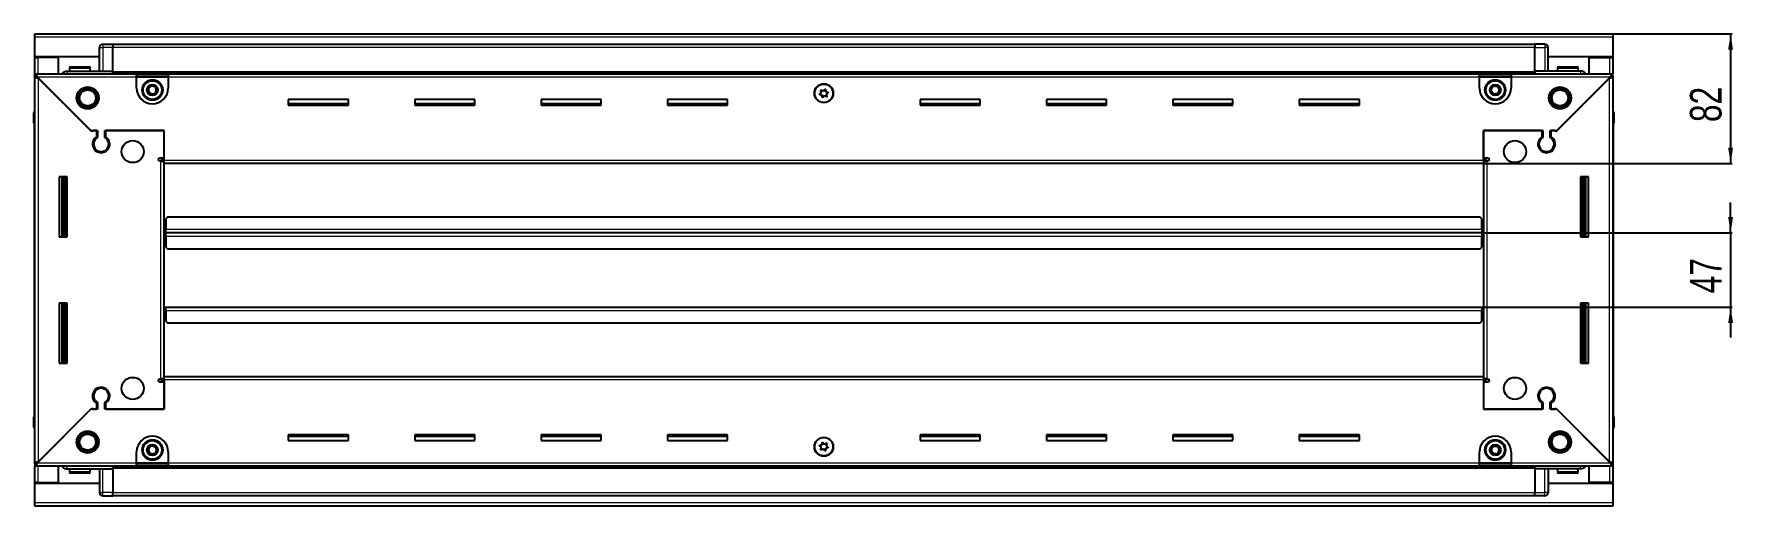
# Model space of a CAD drawing. Header units: millimetres. Extents: x 355 to 4962, y -1219 to 1488.
# Drawn here: x 3887 to 4962, y 1018 to 1317 of the extents above; entities that cross this region are included whole.
import ezdxf

# ---------------------------------------------------------------- set-up
doc = ezdxf.new("R2010")
doc.units = ezdxf.units.MM
doc.layers.add('FORMAT', color=7, linetype='Continuous')
doc.styles.add('SLDTEXTSTYLE0', font='TXT', dxfattribs={"width": 0.75})
doc.dimstyles.new('SLDDIMSTYLE0', dxfattribs={"dimtxt": 20, "dimasz": 10, "dimexe": 0, "dimexo": 0.0625, "dimgap": 5, "dimtad": 2, "dimdec": 1, "dimrnd": 1e-09, "dimzin": 12, "dimdsep": 46, "dimtxsty": 'SLDTEXTSTYLE0', "dimsah": 1, "dimcen": 0.09, "dimadec": 0, "dimazin": 3, "dimtfac": 1, "dimtofl": 0, "dimtmove": 0, "dimatfit": 3, "dimfxl": 0, "dimfrac": 2, "dimtolj": 1, "dimtzin": 12, "dimarcsym": 0})
doc.dimstyles.new('SLDDIMSTYLE1', dxfattribs={"dimtxt": 20, "dimasz": 10, "dimexe": 0, "dimexo": 0.0625, "dimgap": 5, "dimtad": 2, "dimdec": 1, "dimrnd": 1e-09, "dimzin": 12, "dimdsep": 46, "dimtxsty": 'SLDTEXTSTYLE0', "dimsah": 1, "dimcen": 0.09, "dimadec": 0, "dimazin": 3, "dimtfac": 1, "dimtmove": 0, "dimatfit": 0, "dimfxl": 0, "dimfrac": 2, "dimtolj": 1, "dimtzin": 12, "dimarcsym": 0})

# ---------------------------------------------------------------- blocks, each defined once
blk = doc.blocks.new('_D_6')
at = {"layer": 'FORMAT'}
for p, q in [((4886.3, 1316.5), (4961.8, 1316.5)), ((4960.8, 1316.5), (4960.8, 1234.5)), ((4804.3, 1234.5), (4961.8, 1234.5))]:
    blk.add_line(p, q, dxfattribs=at)
for points in [[(4960.8, 1316.5), (4959.2, 1306.5), (4962.3, 1306.5)], [(4960.8, 1234.5), (4962.3, 1244.5), (4959.2, 1244.5)]]:
    blk.add_solid(points, dxfattribs=at)
at = {"layer": 'FORMAT', "insert": (4935, 1260.7), "char_height": 20, "attachment_point": 1, "rotation": 90, "style": 'SLDTEXTSTYLE0'}
blk.add_mtext('82', dxfattribs=at)
blk = doc.blocks.new('_D_7')
at = {"layer": 'FORMAT'}
for p, q in [((4960.8, 1190.5), (4960.8, 1209.7)), ((4803.3, 1190.5), (4961.8, 1190.5)), ((4960.8, 1190.5), (4960.8, 1143.5)), ((4803.3, 1143.5), (4961.8, 1143.5)), ((4960.8, 1143.5), (4960.8, 1124.3))]:
    blk.add_line(p, q, dxfattribs=at)
for points in [[(4960.8, 1190.5), (4962.3, 1200.5), (4959.2, 1200.5)], [(4960.8, 1143.5), (4959.2, 1133.5), (4962.3, 1133.5)]]:
    blk.add_solid(points, dxfattribs=at)
at = {"layer": 'FORMAT', "insert": (4935, 1152.2), "char_height": 20, "attachment_point": 1, "rotation": 90, "style": 'SLDTEXTSTYLE0'}
blk.add_mtext('47', dxfattribs=at)

msp = doc.modelspace()

# ---------------------------------------------------------------- linework, layer by layer
at = {"color": 7, "linetype": 'Continuous', "lineweight": 25}
for p, q in [((3887.25, 1314.41), (3887.25, 1316.51)), ((3887.25, 1316.51), (4886.25, 1316.51)), ((3887.25, 1302.01), (3887.25, 1314.41)), ((4886.25, 1316.51), (4886.25, 1314.41)), ((4886.25, 1314.41), (4886.25, 1302.01)), ((3928.25, 1302.01), (3887.25, 1302.01)), ((3887.25, 1301.51), (3887.25, 1302.01)), ((3887.25, 1301.51), (3889.35, 1301.51)), ((3887.25, 1291.26), (3887.25, 1301.51)), ((3888.75, 1301.51), (3888.75, 1302.01)), ((3902.25, 1301.51), (3889.35, 1301.51)), ((3902.25, 1291.26), (3902.25, 1301.51)), ((3928.25, 1293.01), (3928.25, 1308.01)), ((3928.93, 1309.51), (3928.93, 1309.51)), ((3930.25, 1310.01), (3936.75, 1310.01)), ((3930.25, 1310.01), (3936.75, 1310.01)), ((3936.75, 1310.01), (3936.75, 1310.01)), ((3936.75, 1310.01), (3936.75, 1310.01)), ((3936.75, 1310.01), (3936.75, 1308.01)), ((4836.75, 1309.86), (3936.75, 1309.86)), ((3936.75, 1293.01), (3936.75, 1308.01)), ((4836.75, 1310.01), (4836.75, 1310.01)), ((4843.25, 1310.01), (4836.75, 1310.01)), ((4843.25, 1310.01), (4836.75, 1310.01)), ((4836.75, 1310.01), (4836.75, 1308.01)), ((4836.75, 1293.01), (4836.75, 1308.01)), ((4845.25, 1308.01), (4845.25, 1308.01)), ((4845.25, 1293.01), (4845.25, 1308.01)), ((4886.25, 1302.01), (4845.25, 1302.01)), ((4871.25, 1291.26), (4871.25, 1301.51)), ((4871.25, 1301.51), (4884.15, 1301.51)), ((4884.15, 1301.51), (4886.25, 1301.51)), ((4884.75, 1301.51), (4884.75, 1302.01)), ((4886.25, 1301.51), (4886.25, 1302.01)), ((4886.25, 1301.51), (4886.25, 1291.26)), ((3887.25, 1289.76), (3887.25, 1291.26)), ((3887.25, 1291.26), (3888.25, 1291.26)), ((3888.25, 1289.76), (3888.25, 1291.26)), ((3888.25, 1291.26), (3951.75, 1291.26)), ((3907.75, 1293.01), (3936.75, 1293.01)), ((3909.25, 1294.91), (3909.25, 1293.01)), ((3910.05, 1295.71), (3921.45, 1295.71)), ((3922.25, 1293.01), (3922.25, 1294.91)), ((3936.68, 1291.26), (3936.75, 1292.97)), ((3936.75, 1293.01), (3936.75, 1292.51)), ((3936.75, 1291.86), (4836.75, 1291.86)), ((3951.75, 1289.16), (3951.75, 1291.26)), ((3951.75, 1291.26), (3971.75, 1291.26)), ((3971.75, 1291.26), (4801.75, 1291.26)), ((3971.75, 1291.26), (3971.75, 1289.16)), ((4801.75, 1289.16), (4801.75, 1291.26)), ((4801.75, 1291.26), (4821.75, 1291.26)), ((4821.75, 1291.26), (4821.75, 1289.16)), ((4821.75, 1291.26), (4885.25, 1291.26)), ((4865.75, 1293.01), (4836.75, 1293.01)), ((4836.75, 1293.01), (4836.75, 1292.51)), ((4836.75, 1292.97), (4836.83, 1291.26)), ((4851.25, 1294.91), (4851.25, 1293.01)), ((4852.05, 1295.71), (4863.45, 1295.71)), ((4864.25, 1293.01), (4864.25, 1294.91)), ((4885.25, 1289.76), (4885.25, 1291.26)), ((4885.25, 1291.26), (4886.25, 1291.26)), ((4886.25, 1289.76), (4886.25, 1291.26)), ((3887.25, 1289.26), (3887.25, 1289.76)), ((3887.25, 1289.76), (3888.25, 1289.76)), ((3887.25, 1044.76), (3887.25, 1289.26)), ((3888.75, 1289.26), (3887.25, 1289.26)), ((3888.85, 1289.16), (3922.75, 1255.26)), ((3923.45, 1254.56), (3889.35, 1288.66)), ((3951.75, 1289.76), (3971.75, 1289.76)), ((3951.75, 1282.26), (3951.75, 1289.16)), ((3971.75, 1289.16), (3971.75, 1282.26)), ((4801.75, 1289.76), (4821.75, 1289.76)), ((4801.75, 1282.26), (4801.75, 1289.16)), ((4821.75, 1289.16), (4821.75, 1282.26)), ((4884.15, 1288.66), (4850.05, 1254.56)), ((4850.75, 1255.26), (4884.65, 1289.16)), ((4884.75, 1289.26), (4886.25, 1289.26)), ((4885.25, 1289.76), (4886.25, 1289.76)), ((4886.25, 1289.76), (4886.25, 1289.26)), ((4886.25, 1289.26), (4886.25, 1044.76)), ((4085.75, 1275.01), (4047.75, 1275.01)), ((4047.75, 1275.01), (4047.75, 1271.51)), ((4085.75, 1272.26), (4047.75, 1272.26)), ((4047.75, 1271.51), (4085.75, 1271.51)), ((4085.75, 1271.51), (4085.75, 1275.01)), ((4165.75, 1275.01), (4127.75, 1275.01)), ((4127.75, 1275.01), (4127.75, 1271.51)), ((4165.75, 1272.26), (4127.75, 1272.26)), ((4127.75, 1271.51), (4165.75, 1271.51)), ((4165.75, 1271.51), (4165.75, 1275.01)), ((4245.75, 1275.01), (4207.75, 1275.01)), ((4207.75, 1275.01), (4207.75, 1271.51)), ((4245.75, 1272.26), (4207.75, 1272.26)), ((4207.75, 1271.51), (4245.75, 1271.51)), ((4245.75, 1271.51), (4245.75, 1275.01)), ((4325.75, 1275.01), (4287.75, 1275.01)), ((4287.75, 1275.01), (4287.75, 1271.51)), ((4325.75, 1272.26), (4287.75, 1272.26)), ((4287.75, 1271.51), (4325.75, 1271.51)), ((4325.75, 1271.51), (4325.75, 1275.01)), ((4485.75, 1275.01), (4447.75, 1275.01)), ((4447.75, 1275.01), (4447.75, 1271.51)), ((4485.75, 1272.26), (4447.75, 1272.26)), ((4447.75, 1271.51), (4485.75, 1271.51)), ((4485.75, 1271.51), (4485.75, 1275.01)), ((4565.75, 1275.01), (4527.75, 1275.01)), ((4527.75, 1275.01), (4527.75, 1271.51)), ((4565.75, 1272.26), (4527.75, 1272.26)), ((4527.75, 1271.51), (4565.75, 1271.51)), ((4565.75, 1271.51), (4565.75, 1275.01)), ((4645.75, 1275.01), (4607.75, 1275.01)), ((4607.75, 1275.01), (4607.75, 1271.51)), ((4645.75, 1272.26), (4607.75, 1272.26)), ((4607.75, 1271.51), (4645.75, 1271.51)), ((4645.75, 1271.51), (4645.75, 1275.01)), ((4725.75, 1275.01), (4687.75, 1275.01)), ((4687.75, 1275.01), (4687.75, 1271.51)), ((4725.75, 1272.26), (4687.75, 1272.26)), ((4687.75, 1271.51), (4725.75, 1271.51)), ((4725.75, 1271.51), (4725.75, 1275.01)), ((3886.75, 1266.51), (3886.75, 1260.01)), ((3886.75, 1260.01), (3886.75, 1266.51)), ((3886.75, 1260.01), (3886.75, 1260.01)), ((3887.25, 1260.01), (3886.75, 1260.01)), ((3886.9, 1260.01), (3886.9, 1074.01)), ((4886.25, 1267.83), (4886.25, 1267.83)), ((4886.25, 1260.01), (4886.75, 1260.01)), ((4886.6, 1074.01), (4886.6, 1260.01)), ((4886.75, 1266.51), (4886.75, 1260.01)), ((4886.75, 1260.01), (4886.75, 1266.51)), ((4886.75, 1260.01), (4886.75, 1260.01)), ((4886.75, 1260.01), (4886.75, 1260.01)), ((3922.75, 1255.26), (3926.95, 1255.26)), ((3924.15, 1255.26), (3923.45, 1254.56)), ((3926.25, 1255.26), (3924.15, 1255.26)), ((3926.25, 1255.26), (3926.25, 1251.37)), ((3926.95, 1255.26), (3926.95, 1250.97)), ((3931.55, 1255.26), (3969.25, 1255.26)), ((3931.55, 1250.97), (3931.55, 1255.26)), ((3932.25, 1251.37), (3932.25, 1255.26)), ((3969.25, 1255.26), (3932.25, 1255.26)), ((3969.25, 1238.01), (3969.25, 1255.26)), ((3969.25, 1236.61), (3969.25, 1255.26)), ((4804.25, 1255.26), (4804.25, 1238.01)), ((4841.25, 1255.26), (4804.25, 1255.26)), ((4804.25, 1255.26), (4841.95, 1255.26)), ((4804.25, 1236.61), (4804.25, 1255.26)), ((4841.25, 1255.26), (4841.25, 1251.37)), ((4841.95, 1255.26), (4841.95, 1250.97)), ((4846.55, 1255.26), (4850.75, 1255.26)), ((4846.55, 1250.97), (4846.55, 1255.26)), ((4849.35, 1255.26), (4847.25, 1255.26)), ((4847.25, 1251.37), (4847.25, 1255.26)), ((4850.05, 1254.56), (4849.35, 1255.26)), ((3927.25, 1242.39), (3927.25, 1241.63)), ((3966.4, 1238.01), (3969.25, 1238.01)), ((3969.25, 1237.01), (3967.25, 1237.01)), ((3967.25, 1237.01), (3967.25, 1236.01)), ((4804.25, 1238.01), (4807.1, 1238.01)), ((4806.25, 1237.01), (4804.25, 1237.01)), ((4806.25, 1236.01), (4806.25, 1237.01)), ((4846.25, 1242.39), (4846.25, 1241.63)), ((3967.15, 1236.01), (3966.4, 1236.01)), ((3967.15, 1236.01), (3969.25, 1236.01)), ((3969.25, 1234.51), (3969.25, 1236.61)), ((3969.25, 1099.51), (3969.25, 1234.51)), ((4804.25, 1234.51), (3969.25, 1234.51)), ((4804.25, 1236.61), (4804.25, 1234.51)), ((4804.25, 1236.01), (4806.35, 1236.01)), ((4804.25, 1234.51), (4804.25, 1099.51)), ((4807.1, 1236.01), (4806.35, 1236.01)), ((3907.75, 1226.01), (3902.75, 1226.01)), ((3902.75, 1226.01), (3902.75, 1188.01)), ((3904.9, 1188.01), (3904.9, 1226.01)), ((3906.69, 1188.01), (3906.69, 1226.01)), ((3906.73, 1188.01), (3906.73, 1226.01)), ((3907.75, 1188.01), (3907.75, 1226.01)), ((4865.75, 1226.01), (4865.75, 1188.01)), ((4870.75, 1226.01), (4865.75, 1226.01)), ((4866.77, 1226.01), (4866.77, 1188.01)), ((4866.81, 1226.01), (4866.81, 1188.01)), ((4868.6, 1226.01), (4868.6, 1188.01)), ((4870.75, 1188.01), (4870.75, 1226.01)), ((3971.25, 1200.51), (3970.25, 1199.51)), ((3970.25, 1199.51), (3970.25, 1192.61)), ((4802.25, 1200.51), (3971.25, 1200.51)), ((4803.25, 1199.51), (4802.25, 1200.51)), ((4803.25, 1192.61), (4803.25, 1199.51)), ((3902.75, 1188.01), (3907.75, 1188.01)), ((3970, 1190.51), (3969.25, 1190.51)), ((3970.25, 1193.36), (3970, 1193.36)), ((3970, 1193.36), (3970, 1190.51)), ((3970, 1190.51), (3970, 1187.66)), ((3970, 1187.66), (3970.25, 1187.66)), ((3970.25, 1190.51), (3970.25, 1192.61)), ((3970.25, 1188.41), (3970.25, 1190.51)), ((4803.25, 1190.51), (3970.25, 1190.51)), ((3970.25, 1188.41), (3970.25, 1181.51)), ((4803.5, 1193.36), (4803.25, 1193.36)), ((4803.25, 1192.61), (4803.25, 1190.51)), ((4803.25, 1190.51), (4803.25, 1188.41)), ((4803.25, 1181.51), (4803.25, 1188.41)), ((4803.25, 1187.66), (4803.5, 1187.66)), ((4803.5, 1190.51), (4803.5, 1193.36)), ((4803.5, 1187.66), (4803.5, 1190.51)), ((4804.25, 1190.51), (4803.5, 1190.51)), ((4865.75, 1188.01), (4870.75, 1188.01)), ((3970.25, 1181.51), (3971.25, 1180.51)), ((3971.25, 1180.51), (4802.25, 1180.51)), ((4802.25, 1180.51), (4803.25, 1181.51)), ((3907.75, 1146.01), (3902.75, 1146.01)), ((3902.75, 1146.01), (3902.75, 1108.01)), ((3904.9, 1108.01), (3904.9, 1146.01)), ((3906.69, 1108.01), (3906.69, 1146.01)), ((3906.73, 1108.01), (3906.73, 1146.01)), ((3907.75, 1108.01), (3907.75, 1146.01)), ((3969.25, 1143.51), (3970, 1143.51)), ((3970, 1143.51), (3970, 1140.66)), ((3970, 1140.66), (3970.25, 1140.66)), ((3970.25, 1143.51), (4803.25, 1143.51)), ((3970.25, 1141.41), (3970.25, 1143.51)), ((3970.25, 1141.41), (3970.25, 1134.51)), ((4803.25, 1143.51), (4803.25, 1141.41)), ((4803.25, 1134.51), (4803.25, 1141.41)), ((4803.25, 1140.66), (4803.5, 1140.66)), ((4803.5, 1140.66), (4803.5, 1143.51)), ((4803.5, 1143.51), (4804.25, 1143.51)), ((4865.75, 1146.01), (4865.75, 1108.01)), ((4870.75, 1146.01), (4865.75, 1146.01)), ((4866.77, 1146.01), (4866.77, 1108.01)), ((4866.81, 1146.01), (4866.81, 1108.01)), ((4868.6, 1146.01), (4868.6, 1108.01)), ((4870.75, 1108.01), (4870.75, 1146.01)), ((3970.25, 1134.51), (3971.25, 1133.51)), ((3971.25, 1133.51), (4802.25, 1133.51)), ((4802.25, 1133.51), (4803.25, 1134.51)), ((3902.75, 1108.01), (3907.75, 1108.01)), ((4865.75, 1108.01), (4870.75, 1108.01)), ((3966.4, 1098.01), (3967.15, 1098.01)), ((3969.25, 1098.01), (3967.15, 1098.01)), ((3967.25, 1098.01), (3967.25, 1097.01)), ((3969.25, 1097.41), (3969.25, 1099.51)), ((3969.25, 1099.51), (4804.25, 1099.51)), ((3969.25, 1097.41), (3969.25, 1078.76)), ((4804.25, 1099.51), (4804.25, 1097.41)), ((4806.35, 1098.01), (4804.25, 1098.01)), ((4804.25, 1097.41), (4804.25, 1078.76)), ((4806.25, 1097.01), (4806.25, 1098.01)), ((4806.35, 1098.01), (4807.1, 1098.01)), ((3927.25, 1092.38), (3927.25, 1091.62)), ((3969.25, 1096.01), (3966.4, 1096.01)), ((3967.25, 1097.01), (3969.25, 1097.01)), ((3969.25, 1078.76), (3969.25, 1096.01)), ((4804.25, 1097.01), (4806.25, 1097.01)), ((4804.25, 1096.01), (4804.25, 1078.76)), ((4807.1, 1096.01), (4804.25, 1096.01)), ((4846.25, 1092.38), (4846.25, 1091.62)), ((3922.75, 1078.76), (3888.85, 1044.86)), ((3889.35, 1045.36), (3923.45, 1079.46)), ((3926.95, 1078.76), (3922.75, 1078.76)), ((3923.45, 1079.46), (3924.15, 1078.76)), ((3924.15, 1078.76), (3926.25, 1078.76)), ((3926.25, 1082.65), (3926.25, 1078.76)), ((3926.95, 1083.04), (3926.95, 1078.76)), ((3931.55, 1078.76), (3931.55, 1083.04)), ((3969.25, 1078.76), (3931.55, 1078.76)), ((3932.25, 1078.76), (3932.25, 1082.65)), ((3932.25, 1078.76), (3969.25, 1078.76)), ((4804.25, 1078.76), (4841.25, 1078.76)), ((4841.95, 1078.76), (4804.25, 1078.76)), ((4841.25, 1082.65), (4841.25, 1078.76)), ((4841.95, 1083.04), (4841.95, 1078.76)), ((4846.55, 1078.76), (4846.55, 1083.04)), ((4850.75, 1078.76), (4846.55, 1078.76)), ((4847.25, 1078.76), (4847.25, 1082.65)), ((4847.25, 1078.76), (4849.35, 1078.76)), ((4849.35, 1078.76), (4850.05, 1079.46)), ((4850.05, 1079.46), (4884.15, 1045.36)), ((4884.65, 1044.86), (4850.75, 1078.76)), ((3886.75, 1067.51), (3886.75, 1074.01)), ((3886.75, 1074.01), (3886.75, 1074.01)), ((3886.75, 1074.01), (3886.75, 1074.01)), ((3886.75, 1074.01), (3886.75, 1067.51)), ((3887.25, 1074.01), (3886.75, 1074.01)), ((3887.25, 1066.18), (3887.25, 1066.18)), ((4886.25, 1074.01), (4886.75, 1074.01)), ((4886.75, 1074.01), (4886.75, 1074.01)), ((4886.75, 1067.51), (4886.75, 1074.01)), ((4886.75, 1074.01), (4886.75, 1067.51)), ((4085.75, 1062.51), (4047.75, 1062.51)), ((4047.75, 1062.51), (4047.75, 1059.01)), ((4047.75, 1061.76), (4085.75, 1061.76)), ((4047.75, 1059.01), (4085.75, 1059.01)), ((4085.75, 1059.01), (4085.75, 1062.51)), ((4165.75, 1062.51), (4127.75, 1062.51)), ((4127.75, 1062.51), (4127.75, 1059.01)), ((4127.75, 1061.76), (4165.75, 1061.76)), ((4127.75, 1059.01), (4165.75, 1059.01)), ((4165.75, 1059.01), (4165.75, 1062.51)), ((4245.75, 1062.51), (4207.75, 1062.51)), ((4207.75, 1062.51), (4207.75, 1059.01)), ((4207.75, 1061.76), (4245.75, 1061.76)), ((4207.75, 1059.01), (4245.75, 1059.01)), ((4245.75, 1059.01), (4245.75, 1062.51)), ((4325.75, 1062.51), (4287.75, 1062.51)), ((4287.75, 1062.51), (4287.75, 1059.01)), ((4287.75, 1061.76), (4325.75, 1061.76)), ((4287.75, 1059.01), (4325.75, 1059.01)), ((4325.75, 1059.01), (4325.75, 1062.51)), ((4485.75, 1062.51), (4447.75, 1062.51)), ((4447.75, 1062.51), (4447.75, 1059.01)), ((4447.75, 1061.76), (4485.75, 1061.76)), ((4447.75, 1059.01), (4485.75, 1059.01)), ((4485.75, 1059.01), (4485.75, 1062.51)), ((4565.75, 1062.51), (4527.75, 1062.51)), ((4527.75, 1062.51), (4527.75, 1059.01)), ((4527.75, 1061.76), (4565.75, 1061.76)), ((4527.75, 1059.01), (4565.75, 1059.01)), ((4565.75, 1059.01), (4565.75, 1062.51)), ((4645.75, 1062.51), (4607.75, 1062.51)), ((4607.75, 1062.51), (4607.75, 1059.01)), ((4607.75, 1061.76), (4645.75, 1061.76)), ((4607.75, 1059.01), (4645.75, 1059.01)), ((4645.75, 1059.01), (4645.75, 1062.51)), ((4725.75, 1062.51), (4687.75, 1062.51)), ((4687.75, 1062.51), (4687.75, 1059.01)), ((4687.75, 1061.76), (4725.75, 1061.76)), ((4687.75, 1059.01), (4725.75, 1059.01)), ((4725.75, 1059.01), (4725.75, 1062.51)), ((3887.25, 1044.26), (3887.25, 1044.76)), ((3888.75, 1044.76), (3887.25, 1044.76)), ((3887.25, 1044.26), (3887.25, 1042.76)), ((3888.25, 1044.26), (3887.25, 1044.26)), ((3888.25, 1044.26), (3888.25, 1042.76)), ((3951.75, 1044.86), (3951.75, 1051.76)), ((3951.75, 1042.76), (3951.75, 1044.86)), ((3971.75, 1044.26), (3951.75, 1044.26)), ((3971.75, 1051.76), (3971.75, 1044.86)), ((3971.75, 1044.86), (3971.75, 1042.76)), ((4801.75, 1044.86), (4801.75, 1051.76)), ((4801.75, 1042.76), (4801.75, 1044.86)), ((4821.75, 1044.26), (4801.75, 1044.26)), ((4821.75, 1051.76), (4821.75, 1044.86)), ((4821.75, 1044.86), (4821.75, 1042.76)), ((4884.75, 1044.76), (4886.25, 1044.76)), ((4885.25, 1044.26), (4885.25, 1042.76)), ((4886.25, 1044.26), (4885.25, 1044.26)), ((4886.25, 1044.76), (4886.25, 1044.26)), ((4886.25, 1044.26), (4886.25, 1042.76)), ((3887.25, 1032.51), (3887.25, 1042.76)), ((3888.25, 1042.76), (3887.25, 1042.76)), ((3951.75, 1042.76), (3888.25, 1042.76)), ((3902.25, 1032.51), (3902.25, 1042.76)), ((3907.75, 1041.01), (3936.75, 1041.01)), ((3909.25, 1041.01), (3909.25, 1039.11)), ((3913.83, 1038.31), (3910.05, 1038.31)), ((3921.45, 1038.31), (3913.83, 1038.31)), ((3922.25, 1039.11), (3922.25, 1041.01)), ((3928.25, 1041.01), (3928.25, 1026.01)), ((3936.75, 1041.04), (3936.68, 1042.76)), ((4836.75, 1042.16), (3936.75, 1042.16)), ((3936.75, 1041.01), (3936.75, 1041.51)), ((3936.75, 1041.01), (3936.75, 1026.01)), ((3971.75, 1042.76), (3951.75, 1042.76)), ((4801.75, 1042.76), (3971.75, 1042.76)), ((4821.75, 1042.76), (4801.75, 1042.76)), ((4885.25, 1042.76), (4821.75, 1042.76)), ((4836.83, 1042.76), (4836.75, 1041.04)), ((4836.75, 1041.01), (4836.75, 1041.51)), ((4865.75, 1041.01), (4836.75, 1041.01)), ((4836.75, 1041.01), (4836.75, 1026.01)), ((4845.25, 1041.01), (4845.25, 1026.01)), ((4851.25, 1041.01), (4851.25, 1039.11)), ((4859.04, 1038.31), (4852.05, 1038.31)), ((4863.45, 1038.31), (4859.04, 1038.31)), ((4864.25, 1039.11), (4864.25, 1041.01)), ((4871.25, 1032.51), (4871.25, 1042.76)), ((4886.25, 1042.76), (4885.25, 1042.76)), ((4886.25, 1042.76), (4886.25, 1032.51)), ((3889.35, 1032.51), (3887.25, 1032.51)), ((3887.25, 1032.01), (3887.25, 1032.51)), ((3887.25, 1019.61), (3887.25, 1032.01)), ((3887.25, 1032.01), (3928.25, 1032.01)), ((3888.75, 1032.01), (3888.75, 1032.51)), ((3889.35, 1032.51), (3902.25, 1032.51)), ((3928.25, 1026.01), (3928.25, 1026.01)), ((3930.25, 1024.01), (3936.75, 1024.01)), ((3930.25, 1024.01), (3936.75, 1024.01)), ((3936.75, 1024.01), (3936.75, 1026.01)), ((3936.75, 1024.16), (4836.75, 1024.16)), ((3936.75, 1024.01), (3936.75, 1024.01)), ((4836.75, 1024.01), (4836.75, 1026.01)), ((4836.75, 1024.01), (4836.75, 1024.01)), ((4843.25, 1024.01), (4836.75, 1024.01)), ((4836.75, 1024.01), (4836.75, 1024.01)), ((4843.25, 1024.01), (4836.75, 1024.01)), ((4844.57, 1024.51), (4844.57, 1024.51)), ((4845.25, 1032.01), (4886.25, 1032.01)), ((4884.15, 1032.51), (4871.25, 1032.51)), ((4886.25, 1032.51), (4884.15, 1032.51)), ((4884.75, 1032.01), (4884.75, 1032.51)), ((4886.25, 1032.01), (4886.25, 1032.51)), ((4886.25, 1032.01), (4886.25, 1019.61)), ((3887.25, 1017.51), (3887.25, 1019.61)), ((4886.25, 1017.51), (3887.25, 1017.51)), ((4886.25, 1019.61), (4886.25, 1017.51))]:
    msp.add_line(p, q, dxfattribs=at)
at = {"color": 8, "linetype": 'Continuous', "lineweight": 18}
for p, q in [((4886.25, 1314.41), (3887.25, 1314.41)), ((3889.35, 1301.51), (3889.35, 1302.01)), ((3889.35, 1291.26), (3889.35, 1301.51)), ((3928.25, 1308.01), (3930.25, 1308.01)), ((3930.25, 1310.01), (3930.25, 1308.01)), ((3930.25, 1308.01), (3930.25, 1293.01)), ((3936.75, 1308.01), (3930.25, 1308.01)), ((4836.75, 1307.86), (3936.75, 1307.86)), ((4836.75, 1308.01), (4843.25, 1308.01)), ((4843.25, 1310.01), (4843.25, 1308.01)), ((4845.25, 1308.01), (4843.25, 1308.01)), ((4843.25, 1308.01), (4843.25, 1293.01)), ((4884.15, 1302.01), (4884.15, 1301.51)), ((4884.15, 1301.51), (4884.15, 1291.26)), ((3909.25, 1294.91), (3922.25, 1294.91)), ((4836.75, 1292.51), (3936.75, 1292.51)), ((4836.75, 1291.27), (3936.75, 1291.27)), ((4851.25, 1294.91), (4864.25, 1294.91)), ((3951.75, 1289.16), (3888.85, 1289.16)), ((3889.35, 1288.66), (3889.35, 1045.36)), ((3951.75, 1289.16), (3971.75, 1289.16)), ((4801.75, 1289.16), (3971.75, 1289.16)), ((4801.75, 1289.16), (4821.75, 1289.16)), ((4884.65, 1289.16), (4821.75, 1289.16)), ((4884.15, 1045.36), (4884.15, 1288.66)), ((3887.25, 1266.51), (3886.75, 1266.51)), ((4886.25, 1266.51), (4886.75, 1266.51)), ((3967.15, 1098.01), (3967.15, 1236.01)), ((3969.25, 1236.61), (4804.25, 1236.61)), ((4806.35, 1236.01), (4806.35, 1098.01)), ((3904.25, 1226.01), (3904.25, 1188.01)), ((3905.49, 1226.01), (3905.49, 1188.01)), ((4868.02, 1188.01), (4868.02, 1226.01)), ((4869.25, 1188.01), (4869.25, 1226.01)), ((4803.25, 1192.61), (3970.25, 1192.61)), ((3970.25, 1188.41), (4803.25, 1188.41)), ((3904.25, 1146.01), (3904.25, 1108.01)), ((3905.49, 1146.01), (3905.49, 1108.01)), ((3970.25, 1141.41), (4803.25, 1141.41)), ((4868.02, 1108.01), (4868.02, 1146.01)), ((4869.25, 1108.01), (4869.25, 1146.01)), ((4804.25, 1097.41), (3969.25, 1097.41)), ((3887.25, 1067.51), (3886.75, 1067.51)), ((4886.25, 1067.51), (4886.75, 1067.51)), ((3888.85, 1044.86), (3951.75, 1044.86)), ((3971.75, 1044.86), (3951.75, 1044.86)), ((3971.75, 1044.86), (4801.75, 1044.86)), ((4821.75, 1044.86), (4801.75, 1044.86)), ((4821.75, 1044.86), (4884.65, 1044.86)), ((3889.35, 1032.51), (3889.35, 1042.76)), ((3913.56, 1039.11), (3909.25, 1039.11)), ((3922.25, 1039.11), (3913.56, 1039.11)), ((3930.25, 1026.01), (3930.25, 1041.01)), ((3936.75, 1042.74), (4836.75, 1042.74)), ((3936.75, 1041.51), (4836.75, 1041.51)), ((4843.25, 1026.01), (4843.25, 1041.01)), ((4859.23, 1039.11), (4851.25, 1039.11)), ((4864.25, 1039.11), (4859.23, 1039.11)), ((4884.15, 1042.76), (4884.15, 1032.51)), ((3889.35, 1032.01), (3889.35, 1032.51)), ((3928.25, 1026.01), (3930.25, 1026.01)), ((3930.25, 1024.01), (3930.25, 1026.01)), ((3936.75, 1026.01), (3930.25, 1026.01)), ((3936.75, 1026.16), (4836.75, 1026.16)), ((4836.75, 1026.01), (4843.25, 1026.01)), ((4845.25, 1026.01), (4843.25, 1026.01)), ((4843.25, 1024.01), (4843.25, 1026.01)), ((4884.15, 1032.51), (4884.15, 1032.01)), ((4886.25, 1019.61), (3887.25, 1019.61))]:
    msp.add_line(p, q, dxfattribs=at)
at = {"color": 7, "linetype": 'Continuous', "lineweight": 25}
for centre, radius in [((3920.75, 1276.01), 7), ((3920.75, 1276.01), 6.03), ((3920.75, 1276.01), 5.1), ((3961.75, 1281.01), 6.5), ((3961.75, 1281.01), 3.46), ((4386.75, 1279.01), 6), ((4386.75, 1278.86), 5.78), ((4386.75, 1278.86), 1.85), ((4811.75, 1281.01), 6.5), ((4811.75, 1281.01), 3.46), ((4852.75, 1276.01), 7), ((4852.75, 1276.01), 6.02), ((4852.75, 1276.01), 5.1), ((3949.25, 1242.01), 7), ((4824.25, 1242.01), 7), ((3949.25, 1092.01), 7), ((4824.25, 1092.01), 7), ((3920.75, 1058.01), 7), ((4852.75, 1058.01), 7), ((3920.75, 1058.01), 6.03), ((3920.75, 1058.01), 5.1), ((3961.75, 1053.01), 6.5), ((3961.75, 1053.01), 3.46), ((4386.75, 1055.01), 6), ((4386.75, 1055.16), 5.79), ((4386.75, 1055.16), 1.85), ((4811.75, 1053.01), 6.5), ((4811.75, 1053.01), 3.46), ((4852.75, 1058.01), 6.02), ((4852.75, 1058.01), 5.1)]:
    msp.add_circle(centre, radius, dxfattribs=at)
at = {"color": 8, "linetype": 'Continuous', "lineweight": 18}
for centre in [(3961.75, 1281.01), (4811.75, 1281.01), (3961.75, 1053.01), (4811.75, 1053.01)]:
    msp.add_circle(centre, 5.7, dxfattribs=at)
at = {"color": 7, "linetype": 'Continuous', "lineweight": 25}
for centre, radius, start, end in [((3930.25, 1308.01), 2, 90, 180), ((4843.25, 1308.01), 2, 0, 90), ((4843.25, 1308.01), 2, 0, 90), ((3910.05, 1294.91), 0.8, 90, 180), ((3921.45, 1294.91), 0.8, 0, 90), ((3928.05, 1293.21), 0.2, 270, 0), ((4845.45, 1293.21), 0.2, 180, 270), ((4852.05, 1294.91), 0.8, 90, 180), ((4863.45, 1294.91), 0.8, 0, 90), ((3961.75, 1282.26), 10, 180, 270), ((3961.75, 1281.01), 2.5, 134.01559, 194.01559), ((3961.75, 1281.01), 2.5, 194.01559, 254.01559), ((3961.75, 1281.01), 2.5, 74.01559, 134.01559), ((3961.75, 1282.26), 10, 270, 0), ((3961.75, 1281.01), 2.5, 14.01559, 74.01559), ((3961.75, 1281.01), 2.5, 314.01559, 14.01559), ((4811.75, 1282.26), 10, 180, 270), ((4811.75, 1281.01), 2.5, 160.11158, 220.11158), ((4811.75, 1281.01), 2.5, 100.11158, 160.11158), ((4811.75, 1281.01), 2.5, 40.11158, 100.11158), ((4811.75, 1282.26), 10, 270, 0), ((4811.75, 1281.01), 2.5, 280.11158, 340.11158), ((4811.75, 1281.01), 2.5, 340.11158, 40.11158), ((3961.75, 1281.01), 2.5, 254.01559, 314.01559), ((4811.75, 1281.01), 2.5, 220.11158, 280.11158), ((3888.75, 1266.51), 2, 138.59038, 180), ((4884.75, 1266.51), 2, 33.94202, 41.40962), ((4884.75, 1266.51), 2, 0, 41.40962), ((4884.75, 1266.51), 2, 360, 18.58003), ((3929.25, 1246.76), 5.5, 123.05573, 56.94427), ((3929.25, 1246.76), 4.8, 118.63099, 61.36901), ((4844.25, 1246.76), 5.5, 123.05573, 56.94427), ((4844.25, 1246.76), 4.8, 118.63099, 61.36901), ((3966.4, 1237.01), 1, 90, 270), ((4807.1, 1237.01), 1, 270, 90), ((3966.4, 1097.01), 1, 90, 270), ((4807.1, 1097.01), 1, 270, 90), ((3929.25, 1087.26), 5.5, 303.05573, 236.94427), ((3929.25, 1087.26), 4.8, 298.63099, 241.36901), ((4844.25, 1087.26), 5.5, 303.05573, 236.94427), ((4844.25, 1087.26), 4.8, 298.63099, 241.36901), ((3888.75, 1067.51), 2, 180, 221.39416), ((4884.75, 1067.51), 2, 318.57492, 360), ((4884.75, 1067.51), 2, 318.59038, 0), ((3961.75, 1051.76), 10, 90, 180), ((3961.75, 1053.01), 2.5, 127.47401, 187.47401), ((3961.75, 1053.01), 2.5, 67.47401, 127.47401), ((3961.75, 1051.76), 10, 0, 90), ((3961.75, 1053.01), 2.5, 7.47401, 67.47401), ((4811.75, 1051.76), 10, 90, 180), ((4811.75, 1053.01), 2.5, 147.04236, 207.04236), ((4811.75, 1053.01), 2.5, 87.04236, 147.04236), ((4811.75, 1051.76), 10, 0, 90), ((4811.75, 1053.01), 2.5, 27.04236, 87.04236), ((4811.75, 1053.01), 2.5, 327.04236, 27.04236), ((3961.75, 1053.01), 2.5, 187.47401, 247.47401), ((3961.75, 1053.01), 2.5, 247.47401, 307.47401), ((3961.75, 1053.01), 2.5, 307.47401, 7.47401), ((4811.75, 1053.01), 2.5, 207.04236, 267.04236), ((4811.75, 1053.01), 2.5, 267.04236, 327.04236), ((3910.05, 1039.11), 0.8, 180, 270), ((3921.45, 1039.11), 0.8, 270, 0), ((3928.05, 1040.81), 0.2, 0, 90), ((4845.45, 1040.81), 0.2, 90, 180), ((4852.05, 1039.11), 0.8, 180, 270), ((4863.45, 1039.11), 0.8, 270, 0), ((3930.25, 1026.01), 2, 180, 270), ((3930.25, 1026.01), 2, 180, 270), ((4843.25, 1026.01), 2, 270, 0)]:
    msp.add_arc(centre, radius, start, end, dxfattribs=at)
for points, knots in [([(3888.85, 1289.16), (3888.81, 1289.41), (3888.72, 1289.9), (3888.58, 1290.54), (3888.45, 1291.01), (3888.34, 1291.23), (3888.27, 1291.25), (3888.25, 1291.26)], [0, 0, 0, 0, 0.2302553, 0.4485219, 0.6667858, 0.8850496, 1, 1, 1, 1]), ([(3904.54, 1291.26), (3904.66, 1291.46), (3905.04, 1292.1), (3906.2, 1292.81), (3907.23, 1292.94), (3907.75, 1293.01)], [0, 0, 0, 0, 0.1822499, 0.5911249, 1, 1, 1, 1]), ([(3936.75, 1293.01), (3936.75, 1292.97), (3936.75, 1292.89), (3936.75, 1292.27), (3936.75, 1291.7), (3936.75, 1291.3), (3936.75, 1291.27)], [0, 0, 0, 0, 0.32427882, 0.64855764, 0.97283646, 1, 1, 1, 1]), ([(4836.75, 1293.01), (4836.75, 1292.97), (4836.75, 1292.89), (4836.75, 1292.27), (4836.75, 1291.7), (4836.75, 1291.3), (4836.75, 1291.27)], [0, 0, 0, 0, 0.3242788, 0.6485576, 0.9728365, 1, 1, 1, 1]), ([(4868.97, 1291.26), (4868.85, 1291.46), (4868.46, 1292.1), (4867.31, 1292.81), (4866.27, 1292.94), (4865.75, 1293.01)], [0, 0, 0, 0, 0.1822499, 0.5911249, 1, 1, 1, 1]), ([(4885.25, 1291.26), (4885.21, 1291.23), (4885.12, 1291.18), (4884.98, 1290.78), (4884.85, 1290.23), (4884.74, 1289.65), (4884.67, 1289.28), (4884.65, 1289.16)], [0, 0, 0, 0, 0.2302553, 0.4485219, 0.6667858, 0.8850496, 1, 1, 1, 1]), ([(3887.25, 1289.26), (3887.28, 1289.21), (3887.33, 1289.12), (3887.72, 1288.99), (3888.28, 1288.86), (3888.86, 1288.75), (3889.23, 1288.68), (3889.35, 1288.66)], [0, 0, 0, 0, 0.2302553, 0.4485219, 0.6667858, 0.8850496, 1, 1, 1, 1]), ([(3958.98, 1281.8), (3959.35, 1282.16), (3960.04, 1282.83), (3960.73, 1283.5), (3961.05, 1283.81)], [0, 0, 0, 0, 0.53468586, 1, 1, 1, 1]), ([(3959.68, 1279), (3959.59, 1279.33), (3959.39, 1280.13), (3959.15, 1281.1), (3959.01, 1281.68), (3958.98, 1281.8)], [0, 0, 0, 0, 0.3629006, 0.8668753, 1, 1, 1, 1]), ([(3961.05, 1283.81), (3961.55, 1283.66), (3962.48, 1283.4), (3963.4, 1283.13), (3963.83, 1283.01)], [0, 0, 0, 0, 0.5346859, 1, 1, 1, 1]), ([(3964.53, 1280.21), (3964.16, 1279.85), (3963.46, 1279.18), (3962.77, 1278.52), (3962.45, 1278.21)], [0, 0, 0, 0, 0.5346859, 1, 1, 1, 1]), ([(3963.83, 1283.01), (3963.86, 1282.89), (3964, 1282.31), (3964.24, 1281.34), (3964.44, 1280.55), (3964.53, 1280.21)], [0, 0, 0, 0, 0.1331247, 0.6370994, 1, 1, 1, 1]), ([(4384.87, 1280.93), (4384.86, 1280.92), (4384.84, 1280.9), (4384.83, 1280.84), (4384.84, 1280.69), (4384.94, 1280.32), (4385.08, 1279.8), (4384.91, 1279.19), (4384.55, 1278.81), (4384.25, 1278.56), (4384.08, 1278.4), (4384.02, 1278.32), (4384.01, 1278.28), (4384.02, 1278.25), (4384.03, 1278.22), (4384.09, 1278.18), (4384.34, 1278.08), (4384.8, 1277.97), (4385.44, 1277.66), (4385.69, 1277), (4385.75, 1276.52), (4385.82, 1276.27), (4385.87, 1276.21), (4385.89, 1276.19), (4385.92, 1276.18), (4385.96, 1276.19), (4386, 1276.21), (4386.07, 1276.25), (4386.23, 1276.4), (4386.5, 1276.67), (4386.91, 1276.99), (4387.53, 1277.1), (4388.04, 1276.92), (4388.41, 1276.78), (4388.55, 1276.76), (4388.61, 1276.77), (4388.64, 1276.79), (4388.66, 1276.82), (4388.67, 1276.87), (4388.66, 1277.02), (4388.56, 1277.39), (4388.42, 1277.92), (4388.59, 1278.53), (4388.95, 1278.9), (4389.25, 1279.15), (4389.43, 1279.31), (4389.48, 1279.39), (4389.49, 1279.43), (4389.49, 1279.46), (4389.47, 1279.49), (4389.42, 1279.54), (4389.17, 1279.63), (4388.7, 1279.74), (4388.06, 1280.05), (4387.81, 1280.72), (4387.75, 1281.19), (4387.68, 1281.45), (4387.64, 1281.5), (4387.61, 1281.52), (4387.58, 1281.53), (4387.55, 1281.52), (4387.51, 1281.51), (4387.44, 1281.46), (4387.27, 1281.31), (4387, 1281.04), (4386.6, 1280.72), (4385.97, 1280.61), (4385.46, 1280.79), (4385.1, 1280.93), (4384.95, 1280.95), (4384.89, 1280.94), (4384.87, 1280.93), (4384.87, 1280.93)], [0, 0, 0, 0, 0.0020087, 0.00442, 0.0093647, 0.0255282, 0.0677053, 0.0957862, 0.1246456, 0.1503415, 0.1605194, 0.1633943, 0.1656965, 0.1672448, 0.1688741, 0.1707699, 0.1786058, 0.2119941, 0.2499945, 0.2879948, 0.3213831, 0.329219, 0.3311148, 0.3327441, 0.3342924, 0.3362166, 0.3385353, 0.3413178, 0.349662, 0.3753578, 0.4042173, 0.4322982, 0.4744753, 0.4906388, 0.4966691, 0.49844, 0.5, 0.5020087, 0.50442, 0.5093647, 0.5255282, 0.5677053, 0.5957862, 0.6246456, 0.6503415, 0.6605194, 0.6633943, 0.6656965, 0.6672448, 0.6688741, 0.6707699, 0.6786058, 0.7119941, 0.7499945, 0.7879948, 0.8213831, 0.829219, 0.8311148, 0.8327441, 0.8342924, 0.8362166, 0.8385353, 0.8413178, 0.849662, 0.8753578, 0.9042173, 0.9322982, 0.9744753, 0.9906388, 0.9966691, 0.99844, 1, 1, 1, 1]), ([(4808.91, 1280.5), (4808.95, 1280.62), (4809.16, 1281.18), (4809.49, 1282.12), (4809.77, 1282.89), (4809.89, 1283.21)], [0, 0, 0, 0, 0.1331247, 0.6370994, 1, 1, 1, 1]), ([(4810.77, 1278.29), (4810.44, 1278.69), (4809.82, 1279.42), (4809.2, 1280.16), (4808.91, 1280.5)], [0, 0, 0, 0, 0.5346859, 1, 1, 1, 1]), ([(4809.89, 1283.21), (4810.4, 1283.3), (4811.35, 1283.47), (4812.29, 1283.64), (4812.73, 1283.72)], [0, 0, 0, 0, 0.5346859, 1, 1, 1, 1]), ([(4812.73, 1283.72), (4813.07, 1283.33), (4813.69, 1282.59), (4814.31, 1281.85), (4814.59, 1281.51)], [0, 0, 0, 0, 0.5346859, 1, 1, 1, 1]), ([(4814.59, 1281.51), (4814.48, 1281.19), (4814.2, 1280.41), (4813.86, 1279.48), (4813.65, 1278.92), (4813.61, 1278.8)], [0, 0, 0, 0, 0.36290056, 0.86687533, 1, 1, 1, 1]), ([(4884.15, 1288.66), (4884.4, 1288.7), (4884.9, 1288.79), (4885.54, 1288.93), (4886, 1289.06), (4886.22, 1289.17), (4886.24, 1289.23), (4886.25, 1289.26)], [0, 0, 0, 0, 0.2302553, 0.4485219, 0.6667858, 0.8850496, 1, 1, 1, 1]), ([(3962.45, 1278.21), (3961.95, 1278.35), (3961.03, 1278.61), (3960.1, 1278.88), (3959.68, 1279)], [0, 0, 0, 0, 0.5346859, 1, 1, 1, 1]), ([(4813.61, 1278.8), (4813.1, 1278.71), (4812.15, 1278.54), (4811.21, 1278.37), (4810.77, 1278.29)], [0, 0, 0, 0, 0.5346859, 1, 1, 1, 1]), ([(3959.08, 1054.11), (3959.18, 1054.19), (3959.66, 1054.55), (3960.45, 1055.16), (3961.1, 1055.66), (3961.38, 1055.87)], [0, 0, 0, 0, 0.13312467, 0.63709944, 1, 1, 1, 1]), ([(3959.46, 1051.25), (3959.39, 1051.76), (3959.27, 1052.72), (3959.14, 1053.67), (3959.08, 1054.11)], [0, 0, 0, 0, 0.5346859, 1, 1, 1, 1]), ([(3961.38, 1055.87), (3961.85, 1055.67), (3962.74, 1055.3), (3963.63, 1054.93), (3964.04, 1054.76)], [0, 0, 0, 0, 0.53468586, 1, 1, 1, 1]), ([(3964.04, 1054.76), (3964.11, 1054.25), (3964.24, 1053.29), (3964.36, 1052.34), (3964.42, 1051.9)], [0, 0, 0, 0, 0.5346859, 1, 1, 1, 1]), ([(4384.87, 1053.09), (4384.88, 1053.08), (4384.9, 1053.06), (4384.96, 1053.06), (4385.1, 1053.08), (4385.46, 1053.22), (4385.97, 1053.4), (4386.6, 1053.29), (4387, 1052.97), (4387.28, 1052.69), (4387.45, 1052.53), (4387.54, 1052.49), (4387.58, 1052.48), (4387.61, 1052.49), (4387.64, 1052.51), (4387.68, 1052.57), (4387.75, 1052.82), (4387.81, 1053.3), (4388.06, 1053.96), (4388.7, 1054.27), (4389.17, 1054.38), (4389.42, 1054.48), (4389.47, 1054.52), (4389.49, 1054.55), (4389.49, 1054.58), (4389.48, 1054.62), (4389.46, 1054.65), (4389.41, 1054.72), (4389.24, 1054.87), (4388.95, 1055.11), (4388.59, 1055.49), (4388.42, 1056.1), (4388.56, 1056.62), (4388.66, 1057), (4388.67, 1057.15), (4388.66, 1057.2), (4388.64, 1057.23), (4388.6, 1057.25), (4388.54, 1057.25), (4388.4, 1057.23), (4388.04, 1057.09), (4387.53, 1056.91), (4386.91, 1057.02), (4386.5, 1057.34), (4386.23, 1057.62), (4386.05, 1057.78), (4385.97, 1057.82), (4385.92, 1057.83), (4385.89, 1057.82), (4385.87, 1057.8), (4385.82, 1057.75), (4385.75, 1057.49), (4385.69, 1057.02), (4385.44, 1056.35), (4384.8, 1056.04), (4384.34, 1055.93), (4384.09, 1055.84), (4384.03, 1055.79), (4384.02, 1055.76), (4384.01, 1055.73), (4384.02, 1055.7), (4384.04, 1055.66), (4384.09, 1055.59), (4384.26, 1055.44), (4384.55, 1055.2), (4384.91, 1054.83), (4385.08, 1054.22), (4384.94, 1053.69), (4384.84, 1053.31), (4384.83, 1053.16), (4384.85, 1053.11), (4384.86, 1053.09), (4384.87, 1053.09)], [0, 0, 0, 0, 0.0020087, 0.00442, 0.0093647, 0.0255282, 0.0677053, 0.0957862, 0.1246456, 0.1503415, 0.1605194, 0.1633943, 0.1656965, 0.1672448, 0.1688741, 0.1707699, 0.1786058, 0.2119941, 0.2499945, 0.2879948, 0.3213831, 0.329219, 0.3311148, 0.3327441, 0.3342924, 0.3362166, 0.3385353, 0.3413178, 0.349662, 0.3753578, 0.4042173, 0.4322982, 0.4744753, 0.4906388, 0.4966691, 0.49844, 0.5, 0.5020087, 0.50442, 0.5093647, 0.5255282, 0.5677053, 0.5957862, 0.6246456, 0.6503415, 0.6605194, 0.6633943, 0.6656965, 0.6672448, 0.6688741, 0.6707699, 0.6786058, 0.7119941, 0.7499945, 0.7879948, 0.8213831, 0.829219, 0.8311148, 0.8327441, 0.8342924, 0.8362166, 0.8385353, 0.8413178, 0.849662, 0.8753578, 0.9042173, 0.9322982, 0.9744753, 0.9906388, 0.9966691, 0.99844, 1, 1, 1, 1]), ([(4808.87, 1053.15), (4809.15, 1053.59), (4809.67, 1054.4), (4810.2, 1055.2), (4810.44, 1055.58)], [0, 0, 0, 0, 0.5346859, 1, 1, 1, 1]), ([(4810.44, 1055.58), (4810.56, 1055.57), (4811.16, 1055.54), (4812.16, 1055.49), (4812.98, 1055.45), (4813.32, 1055.43)], [0, 0, 0, 0, 0.13312467, 0.63709944, 1, 1, 1, 1]), ([(4813.32, 1055.43), (4813.56, 1054.97), (4813.99, 1054.11), (4814.43, 1053.25), (4814.63, 1052.86)], [0, 0, 0, 0, 0.5346859, 1, 1, 1, 1]), ([(3889.35, 1045.36), (3889.1, 1045.31), (3888.6, 1045.22), (3887.96, 1045.09), (3887.5, 1044.96), (3887.28, 1044.85), (3887.26, 1044.78), (3887.25, 1044.76)], [0, 0, 0, 0, 0.2302553, 0.4485219, 0.6667858, 0.8850496, 1, 1, 1, 1]), ([(3888.25, 1042.76), (3888.3, 1042.78), (3888.39, 1042.83), (3888.52, 1043.23), (3888.65, 1043.79), (3888.76, 1044.37), (3888.83, 1044.73), (3888.85, 1044.86)], [0, 0, 0, 0, 0.2302553, 0.4485219, 0.6667858, 0.8850496, 1, 1, 1, 1]), ([(3962.13, 1050.14), (3961.65, 1050.34), (3960.76, 1050.71), (3959.87, 1051.08), (3959.46, 1051.25)], [0, 0, 0, 0, 0.53468586, 1, 1, 1, 1]), ([(3964.42, 1051.9), (3964.14, 1051.69), (3963.49, 1051.19), (3962.7, 1050.58), (3962.23, 1050.22), (3962.13, 1050.14)], [0, 0, 0, 0, 0.3629006, 0.8668753, 1, 1, 1, 1]), ([(4810.18, 1050.58), (4809.95, 1051.04), (4809.51, 1051.9), (4809.07, 1052.76), (4808.87, 1053.15)], [0, 0, 0, 0, 0.5346859, 1, 1, 1, 1]), ([(4813.06, 1050.43), (4812.72, 1050.45), (4811.9, 1050.49), (4810.9, 1050.55), (4810.31, 1050.58), (4810.18, 1050.58)], [0, 0, 0, 0, 0.3629006, 0.8668753, 1, 1, 1, 1]), ([(4814.63, 1052.86), (4814.35, 1052.42), (4813.83, 1051.61), (4813.31, 1050.81), (4813.06, 1050.43)], [0, 0, 0, 0, 0.5346859, 1, 1, 1, 1]), ([(4886.25, 1044.76), (4886.22, 1044.8), (4886.17, 1044.89), (4885.78, 1045.03), (4885.22, 1045.16), (4884.64, 1045.27), (4884.28, 1045.33), (4884.15, 1045.36)], [0, 0, 0, 0, 0.2302553, 0.4485219, 0.6667858, 0.8850496, 1, 1, 1, 1]), ([(4884.65, 1044.86), (4884.7, 1044.6), (4884.79, 1044.11), (4884.92, 1043.47), (4885.05, 1043), (4885.16, 1042.78), (4885.23, 1042.76), (4885.25, 1042.76)], [0, 0, 0, 0, 0.23025534, 0.4485219, 0.6667858, 0.88504963, 1, 1, 1, 1]), ([(3904.54, 1042.76), (3904.66, 1042.56), (3905.04, 1041.91), (3906.2, 1041.2), (3907.23, 1041.07), (3907.75, 1041.01)], [0, 0, 0, 0, 0.1822499, 0.5911249, 1, 1, 1, 1]), ([(3936.75, 1041.01), (3936.75, 1041.04), (3936.75, 1041.12), (3936.75, 1041.74), (3936.75, 1042.32), (3936.75, 1042.71), (3936.75, 1042.74)], [0, 0, 0, 0, 0.3242788, 0.6485576, 0.9728365, 1, 1, 1, 1]), ([(4836.75, 1041.01), (4836.75, 1041.04), (4836.75, 1041.12), (4836.75, 1041.74), (4836.75, 1042.32), (4836.75, 1042.71), (4836.75, 1042.74)], [0, 0, 0, 0, 0.3242788, 0.6485576, 0.9728365, 1, 1, 1, 1]), ([(4868.97, 1042.76), (4868.85, 1042.56), (4868.46, 1041.91), (4867.31, 1041.2), (4866.27, 1041.07), (4865.75, 1041.01)], [0, 0, 0, 0, 0.1822499, 0.5911249, 1, 1, 1, 1])]:
    msp.add_open_spline(points, degree=3, knots=knots, dxfattribs=at)
at = {"color": 8, "linetype": 'Continuous', "lineweight": 18}
for points in [[(3907.75, 1293.01), (3907.75, 1292.96), (3907.75, 1292.89), (3907.75, 1292.45), (3907.75, 1292), (3907.75, 1291.58), (3907.75, 1291.31), (3907.75, 1291.26)], [(4865.75, 1293.01), (4865.75, 1292.96), (4865.75, 1292.89), (4865.75, 1292.45), (4865.75, 1292), (4865.75, 1291.58), (4865.75, 1291.31), (4865.75, 1291.26)], [(3907.75, 1041.01), (3907.75, 1041.05), (3907.75, 1041.12), (3907.75, 1041.56), (3907.75, 1042.02), (3907.75, 1042.43), (3907.75, 1042.7), (3907.75, 1042.76)], [(4865.75, 1041.01), (4865.75, 1041.05), (4865.75, 1041.12), (4865.75, 1041.56), (4865.75, 1042.02), (4865.75, 1042.43), (4865.75, 1042.7), (4865.75, 1042.76)]]:
    msp.add_open_spline(points, degree=3, knots=[0, 0, 0, 0, 0.3597529, 0.5534142, 0.7511852, 0.9489563, 1, 1, 1, 1], dxfattribs=at)
at = {"color": 7, "linetype": 'Continuous', "lineweight": 25}
for points in [[(3888.85, 1289.16), (3888.8, 1289.23), (3888.7, 1289.39), (3888.55, 1289.59), (3888.4, 1289.73), (3888.3, 1289.75), (3888.25, 1289.76)], [(3888.75, 1289.26), (3888.76, 1289.21), (3888.78, 1289.11), (3888.92, 1288.96), (3889.12, 1288.81), (3889.27, 1288.71), (3889.35, 1288.66)], [(4884.15, 1288.66), (4884.23, 1288.71), (4884.39, 1288.81), (4884.59, 1288.96), (4884.72, 1289.11), (4884.74, 1289.21), (4884.75, 1289.26)], [(4885.25, 1289.76), (4885.2, 1289.75), (4885.1, 1289.73), (4884.95, 1289.59), (4884.8, 1289.39), (4884.7, 1289.23), (4884.65, 1289.16)], [(3888.25, 1044.26), (3888.3, 1044.26), (3888.4, 1044.28), (3888.55, 1044.42), (3888.7, 1044.62), (3888.8, 1044.78), (3888.85, 1044.86)], [(3889.35, 1045.36), (3889.27, 1045.31), (3889.12, 1045.21), (3888.92, 1045.06), (3888.78, 1044.91), (3888.76, 1044.81), (3888.75, 1044.76)], [(4884.75, 1044.76), (4884.74, 1044.81), (4884.72, 1044.91), (4884.59, 1045.06), (4884.39, 1045.21), (4884.23, 1045.31), (4884.15, 1045.36)], [(4884.65, 1044.86), (4884.7, 1044.78), (4884.8, 1044.62), (4884.95, 1044.42), (4885.1, 1044.28), (4885.2, 1044.26), (4885.25, 1044.26)]]:
    msp.add_open_spline(points, degree=3, dxfattribs=at)

# ---------------------------------------------------------------- dimensions: what is measured, and where the dimension line sits
at = {"layer": 'FORMAT'}
for base, p1, p2, dimstyle, picture, middle in [((4960.75, 1234.51), (4886.25, 1316.51), (4804.25, 1234.51), 'SLDDIMSTYLE0', '_D_6', (4960.75, 1275.51)), ((4960.75, 1143.51), (4803.25, 1190.51), (4803.25, 1143.51), 'SLDDIMSTYLE1', '_D_7', (4960.75, 1167.01))]:
    dim = msp.add_linear_dim(base=base, p1=p1, p2=p2, angle=90, dimstyle=dimstyle, dxfattribs=at)
    dim.commit()
    dim.dimension.update_dxf_attribs({"geometry": picture, "text_midpoint": middle, "dimtype": 160})

doc.saveas('drawing.dxf')
